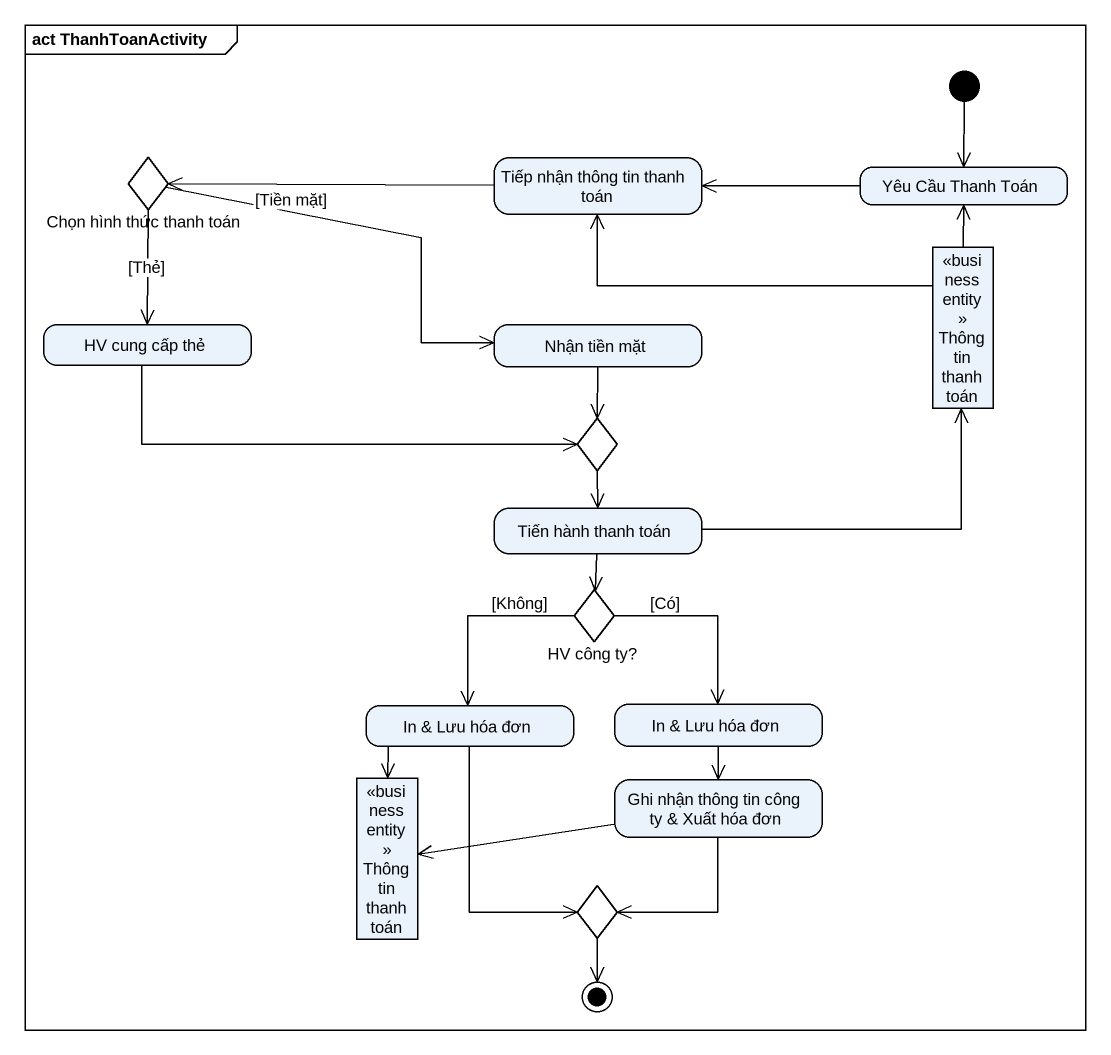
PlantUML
@startuml
mainframe act ThanhToanActivity
hide empty description
state "Chọn hình thức thanh toán" as Chọn_hình_thức_thanh_toán <<choice>>
state "Tiếp nhận thông tin thanh toán" as Tiếp_nhận_thông_tin_thanh
state "Yêu Cầu Thanh Toán" as Yêu_Cầu_Thanh_Toán
state "Thông tin thanh toán" as Thông_tin_thanh_toán <<business entity>>
state "HV cung cấp thẻ" as HV_cung_cấp_thẻ
state "Nhận tiền mặt" as Nhận_tiền_mặt
state choice1 <<choice>> #8A2BE2
state "Tiến hành thanh toán" as Tiến_hành_thanh_toán
state "HV công ty?" as HV_công_ty <<choice>>
state "In & Lưu hóa đơn" as In_Lưu_hóa_đơn
state "In & Lưu hóa đơn" as In_Lưu_hóa_đơn_2
state "Thông tin thanh toán" as Thông_tin_thanh_toán_2 <<business entity>>
state "Ghi nhận thông tin công ty & Xuất hóa đơn" as Ghi_nhận_thông_tin_công_ty
state choice2 <<choice>> #8A2BE2
[*] --> Yêu_Cầu_Thanh_Toán
Chọn_hình_thức_thanh_toán --> HV_cung_cấp_thẻ : [Thẻ]
Chọn_hình_thức_thanh_toán -right-> Nhận_tiền_mặt : [Tiền mặt]
Tiếp_nhận_thông_tin_thanh -left-> Chọn_hình_thức_thanh_toán
Yêu_Cầu_Thanh_Toán -left-> Tiếp_nhận_thông_tin_thanh
Thông_tin_thanh_toán -left-> Tiếp_nhận_thông_tin_thanh
Thông_tin_thanh_toán -up-> Yêu_Cầu_Thanh_Toán
HV_cung_cấp_thẻ -right-> choice1
Nhận_tiền_mặt --> choice1
choice1 --> Tiến_hành_thanh_toán
Tiến_hành_thanh_toán -right-> Thông_tin_thanh_toán
Tiến_hành_thanh_toán --> HV_công_ty
HV_công_ty --> In_Lưu_hóa_đơn : [Không]
HV_công_ty --> In_Lưu_hóa_đơn_2 : [Có]
In_Lưu_hóa_đơn --> Thông_tin_thanh_toán_2
In_Lưu_hóa_đơn --> choice2
In_Lưu_hóa_đơn_2 --> Ghi_nhận_thông_tin_công_ty
Ghi_nhận_thông_tin_công_ty -left-> Thông_tin_thanh_toán_2
Ghi_nhận_thông_tin_công_ty --> choice2
choice2 --> [*]
@enduml
